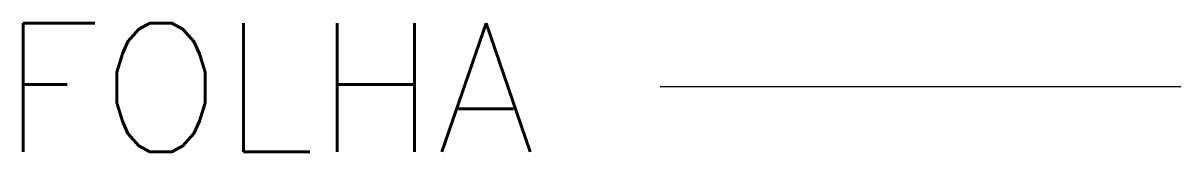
# Model space of a CAD drawing. Header units: millimetres. Extents: x 207 to 225, y 189 to 191.
import ezdxf
from ezdxf.enums import TextEntityAlignment as Align

# ---------------------------------------------------------------- set-up
doc = ezdxf.new("R2010")
doc.units = ezdxf.units.MM
doc.header["$MEASUREMENT"] = 0
doc.layers.get('0').update_dxf_attribs({"linetype": 'CONTINUOUS'})
doc.styles.add('ROMANS', font='romans')

msp = doc.modelspace()

# ---------------------------------------------------------------- linework, layer by layer
at = {"color": 7}
msp.add_line((216.9, 190), (225, 190), dxfattribs=at)

# ---------------------------------------------------------------- texts
at = {"color": 7, "linetype": 'Continuous', "style": 'ROMANS'}
msp.add_attdef('FOLHA', text='', height=2, dxfattribs=at).set_placement((214.965, 189.987), align=Align.MIDDLE_RIGHT)

doc.saveas('drawing.dxf')
